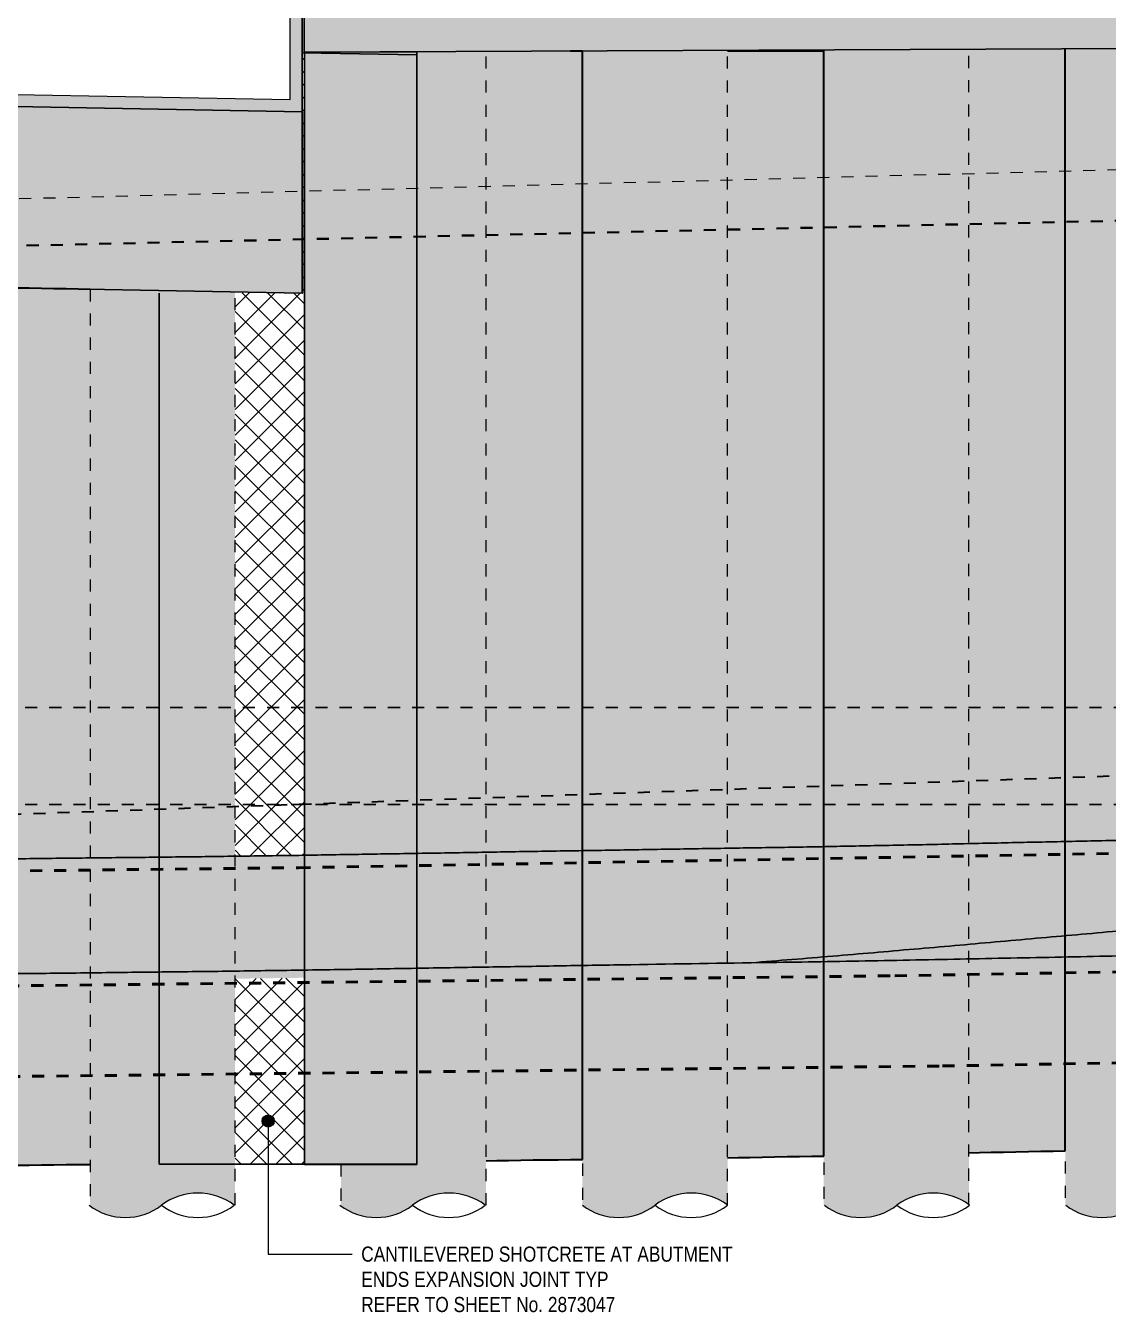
# Model space of a CAD drawing. Header units: metres. Extents: x 0.7 to 65.6, y 3.4 to 27.5.
# Drawn here: x 17.49 to 26.44, y 9.87 to 20.51 of the extents above; entities that cross this region are included whole.
import ezdxf

# ---------------------------------------------------------------- set-up
doc = ezdxf.new("R2010")
doc.units = ezdxf.units.M
for name, pattern in [('Dash dot', [0.015875, 0.00635, -0.004763, 0, -0.004763]), ('Hidden-Locality Plan', [0.0046, 0.003, -0.0016]), ('JacobsDash', [0.0045, 0.003, -0.0015])]:
    doc.linetypes.add(name, pattern=pattern)
for name, color, linetype, lineweight in [('A-DETL', 7, 'Continuous', 13), ('A-DETL-GENF', 7, 'Continuous', 9), ('A-GENM', 7, 'Continuous', 35), ('G-ANNO-TEXT', 7, 'Continuous', 9), ('S-BEAM', 7, 'Continuous', 50), ('S-FNDN', 7, 'Continuous', 50)]:
    doc.layers.add(name, color=color, linetype=linetype, lineweight=lineweight)
doc.styles.add('Arial Narrow_2', font='ARIALN.TTF', dxfattribs={"height": 0.125})

# ---------------------------------------------------------------- blocks, each defined once
blk = doc.blocks.new('Top of Pavement - RL A - Top of Pavement - RL A-68818558-DRG 2873024 - SECTION 2')
at = {"layer": 'A-GENM', "lineweight": 25, "true_color": 0xe8e8e8}
h = blk.add_hatch(color=254, dxfattribs=at)
h.paths.add_polyline_path([(-1105.599, 12.694), (-1105.027, 12.703), (-1105.027, 13.652), (-1105.599, 13.644), (-1105.599, 12.993)])
h.paths.add_polyline_path([(-1095.541, 13.085), (-1095.385, 13.089), (-1093.588, 13.138), (-1093.588, 13.888), (-1095.181, 13.844), (-1095.541, 13.836), (-1095.541, 13.089)])
h = blk.add_hatch(color=254, dxfattribs=at)
edge = h.paths.add_edge_path()
edge.add_line((-1105.027, 12.639), (-1105.027, 12.703))
edge.add_line((-1105.027, 12.703), (-1105.599, 12.694))
edge.add_line((-1105.599, 12.694), (-1105.599, 12.637))
edge.add_line((-1105.599, 12.637), (-1105.599, 12.631))
h.paths.add_polyline_path([(-1095.541, 12.83), (-1095.027, 12.842), (-1095.026, 12.849), (-1095.025, 12.849), (-1095.003, 12.859), (-1094.299, 12.877), (-1094.266, 12.877), (-1094.13, 12.882), (-1093.93, 12.886), (-1093.781, 12.888), (-1093.682, 12.889), (-1093.593, 12.887), (-1093.588, 12.887), (-1093.588, 12.924), (-1095.541, 12.874), (-1095.541, 12.83)])
at = {"layer": 'A-GENM', "color": 253, "lineweight": 25, "true_color": 0xa3a3a3}
for points, knots in [([(-1093.588, 13.888), (-1093.597, 13.887), (-1093.688, 13.885), (-1093.862, 13.88), (-1094.109, 13.873), (-1094.356, 13.867), (-1094.603, 13.86), (-1094.85, 13.853), (-1095.179, 13.844), (-1095.509, 13.836), (-1095.838, 13.828), (-1096.085, 13.823), (-1096.332, 13.817), (-1096.579, 13.812), (-1096.826, 13.807), (-1097.156, 13.8), (-1097.568, 13.791), (-1098.062, 13.78), (-1098.473, 13.771), (-1098.803, 13.764), (-1099.05, 13.759), (-1099.297, 13.753), (-1099.544, 13.748), (-1099.791, 13.742), (-1100.121, 13.735), (-1100.532, 13.727), (-1100.944, 13.719), (-1101.274, 13.714), (-1101.521, 13.71), (-1101.768, 13.706), (-1102.015, 13.702), (-1102.262, 13.698), (-1102.592, 13.692), (-1103.003, 13.686), (-1103.415, 13.679), (-1103.745, 13.673), (-1103.992, 13.669), (-1104.239, 13.665), (-1104.486, 13.661), (-1104.733, 13.657), (-1105.063, 13.651), (-1105.392, 13.647), (-1105.722, 13.642), (-1105.969, 13.639), (-1106.216, 13.636), (-1106.463, 13.633), (-1106.71, 13.631), (-1107.04, 13.627), (-1107.452, 13.622), (-1107.946, 13.617), (-1108.358, 13.612), (-1108.687, 13.609), (-1108.934, 13.606), (-1109.181, 13.603), (-1109.428, 13.6), (-1109.676, 13.597), (-1109.923, 13.594), (-1110.17, 13.592), (-1110.417, 13.589), (-1110.664, 13.587), (-1110.911, 13.586), (-1111.158, 13.584), (-1111.406, 13.583), (-1111.653, 13.582), (-1111.9, 13.581), (-1112.147, 13.579), (-1112.476, 13.577), (-1112.888, 13.574), (-1113.3, 13.571), (-1113.63, 13.568), (-1113.877, 13.566), (-1114.124, 13.564), (-1114.371, 13.561), (-1114.618, 13.559), (-1114.865, 13.557), (-1115.112, 13.555), (-1115.442, 13.553), (-1115.854, 13.55), (-1116.266, 13.548), (-1116.595, 13.547), (-1116.842, 13.546), (-1117.09, 13.545), (-1117.419, 13.544), (-1117.831, 13.542), (-1118.325, 13.54), (-1118.819, 13.537), (-1119.314, 13.535), (-1119.808, 13.533), (-1120.215, 13.531), (-1120.458, 13.531), (-1120.535, 13.53)], [0.2889324, 0.2889324, 0.2889324, 0.2889324, 0.2891156, 0.2908163, 0.292517, 0.2942177, 0.2959184, 0.297619, 0.2993197, 0.3027211, 0.3044218, 0.3061224, 0.3078231, 0.3095238, 0.3112245, 0.3129252, 0.3163265, 0.3197279, 0.3231293, 0.3248299, 0.3265306, 0.3282313, 0.329932, 0.3316327, 0.3333333, 0.3367347, 0.3401361, 0.3418367, 0.3435374, 0.3452381, 0.3469388, 0.3486395, 0.3503401, 0.3537415, 0.3571429, 0.3588435, 0.3605442, 0.3622449, 0.3639456, 0.3656463, 0.3673469, 0.3707483, 0.372449, 0.3741497, 0.3758503, 0.377551, 0.3792517, 0.3809524, 0.3843537, 0.3877551, 0.3911565, 0.3928571, 0.3945578, 0.3962585, 0.3979592, 0.3996599, 0.4013605, 0.4030612, 0.4047619, 0.4064626, 0.4081633, 0.4098639, 0.4115646, 0.4132653, 0.414966, 0.4166667, 0.4183673, 0.4217687, 0.4251701, 0.4268707, 0.4285714, 0.4302721, 0.4319728, 0.4336735, 0.4353741, 0.4370748, 0.4387755, 0.4421769, 0.4455782, 0.4472789, 0.4489796, 0.4506803, 0.452381, 0.4557823, 0.4591837, 0.462585, 0.4659864, 0.4693878, 0.4727891, 0.474392, 0.474392, 0.474392, 0.474392]), ([(-1108.158, 12.664), (-1107.969, 12.667), (-1107.684, 12.67), (-1107.305, 12.674), (-1107.02, 12.677), (-1106.736, 12.68), (-1106.452, 12.684), (-1106.167, 12.687), (-1105.788, 12.691), (-1105.409, 12.697), (-1105.029, 12.702), (-1104.84, 12.705), (-1104.745, 12.707)], [0.92857143, 0.92857143, 0.92857143, 0.92857143, 0.93452381, 0.9375, 0.94047619, 0.94345238, 0.94642857, 0.94940476, 0.95238095, 0.95833333, 0.96130952, 0.96428571, 0.96428571, 0.96428571, 0.96428571]), ([(-1104.745, 12.707), (-1104.65, 12.708), (-1104.46, 12.711), (-1104.176, 12.716), (-1103.892, 12.721), (-1103.607, 12.726), (-1103.323, 12.73), (-1102.943, 12.737), (-1102.28, 12.748), (-1101.711, 12.757), (-1101.332, 12.763)], [0.96428571, 0.96428571, 0.96428571, 0.96428571, 0.9672619, 0.9702381, 0.97321429, 0.97619048, 0.97916667, 0.98214286, 0.98809524, 1, 1, 1, 1])]:
    blk.add_open_spline(points, degree=3, knots=knots, dxfattribs=at)
for points in [[(-1099.649, 12.905), (-1099.537, 12.915), (-1099.313, 12.935), (-1098.976, 12.965), (-1098.64, 12.995), (-1098.416, 13.015), (-1098.304, 13.025)], [(-1100.322, 12.846), (-1100.21, 12.856), (-1100.098, 12.866), (-1099.985, 12.876)], [(-1099.985, 12.876), (-1099.873, 12.885), (-1099.761, 12.895), (-1099.649, 12.905)], [(-1101.332, 12.763), (-1101.219, 12.772), (-1101.107, 12.781), (-1100.995, 12.79)], [(-1100.913, 12.769), (-1101.052, 12.767), (-1101.192, 12.765), (-1101.332, 12.763)], [(-1100.995, 12.79), (-1100.883, 12.799), (-1100.771, 12.808), (-1100.658, 12.818)], [(-1100.494, 12.776), (-1100.634, 12.774), (-1100.773, 12.771), (-1100.913, 12.769)], [(-1100.658, 12.818), (-1100.546, 12.827), (-1100.434, 12.837), (-1100.322, 12.846)], [(-1100.075, 12.784), (-1100.215, 12.781), (-1100.355, 12.779), (-1100.494, 12.776)], [(-1099.657, 12.792), (-1099.796, 12.789), (-1099.936, 12.787), (-1100.075, 12.784)], [(-1099.238, 12.801), (-1099.378, 12.798), (-1099.517, 12.795), (-1099.657, 12.792)], [(-1097.982, 12.826), (-1098.122, 12.823), (-1098.401, 12.817), (-1098.82, 12.809), (-1099.099, 12.803), (-1099.238, 12.801)]]:
    blk.add_open_spline(points, degree=3, dxfattribs=at)
blk = doc.blocks.new('T2DPAA-T2D-C3S-RS-M3D-100334_rvt-1-DRG 2873024 - SECTION 2')
at = {"layer": 'A-GENM', "color": 253, "lineweight": 25, "true_color": 0xa3a3a3}
blk.add_blockref('Top of Pavement - RL A - Top of Pavement - RL A-68818558-DRG 2873024 - SECTION 2', (0, 0), dxfattribs=at)
blk = doc.blocks.new('01_SFO_FRP_Pile_CastInPlace_CS_BR08 - CAST-IN-PLACE PILE - 1200-8642320-DRG 2873024 - SECTION 2')
at = {"layer": 'S-FNDN', "linetype": 'JacobsDash', "lineweight": 18, "true_color": 0xc0c0c0}
for points in [[(-1106.543, 10.659), (-1106.471, 10.659), (-1106.401, 10.669), (-1106.353, 10.683), (-1106.353, 18.324), (-1106.798, 18.332), (-1106.798, 10.752), (-1106.747, 10.719), (-1106.682, 10.689), (-1106.614, 10.669), (-1106.55, 10.66)], [(-1106.353, 10.683), (-1106.332, 10.689), (-1106.267, 10.719), (-1106.147, 10.797), (-1106.082, 10.827), (-1106.014, 10.847), (-1105.943, 10.857), (-1105.871, 10.857), (-1105.801, 10.847), (-1105.732, 10.827), (-1105.667, 10.797), (-1105.607, 10.758), (-1105.599, 10.758), (-1105.599, 18.31), (-1106.353, 18.324), (-1106.353, 10.689)]]:
    blk.add_hatch(color=9, dxfattribs=at).paths.add_polyline_path(points)
at = {"layer": 'S-FNDN', "linetype": 'JacobsDash', "lineweight": 18}
for p, q in [((-1106.798, 18.332), (-1106.798, 10.752)), ((-1105.598, 10.758), (-1105.598, 18.31))]:
    blk.add_line(p, q, dxfattribs=at)
blk = doc.blocks.new('20_SFR_WSC_ShotcreteWall_ArchFlatBack_Datum - ArchWall_PileSize_1200-8656876-DRG 2873024 - SECTION 2')
at = {"layer": 'A-GENM', "true_color": 0x9ab29e}
blk.add_hatch(color=253, dxfattribs=at).paths.add_polyline_path([(-1107.498, 11.087), (-1106.798, 11.096), (-1106.798, 18.331), (-1107.498, 18.344), (-1107.498, 11.088)])
at = {"layer": 'A-GENM', "color": 252, "true_color": 0x888888, "flags": 128}
for points in [[(-1106.798, 18.331), (-1106.896, 18.333), (-1106.996, 18.335), (-1107.097, 18.337), (-1107.199, 18.338), (-1107.301, 18.34), (-1107.401, 18.342), (-1107.498, 18.344)], [(-1107.498, 11.087), (-1107.401, 11.088), (-1107.301, 11.09), (-1107.199, 11.091), (-1107.097, 11.092), (-1106.996, 11.094), (-1106.896, 11.095), (-1106.798, 11.096)]]:
    blk.add_lwpolyline(points, dxfattribs=at)
blk = doc.blocks.new('01_SFO_FRP_Pile_CastInPlace_CS_BR08 - CAST-IN-PLACE PILE - 1200-8642364-DRG 2873024 - SECTION 2')
at = {"layer": 'S-FNDN', "linetype": 'JacobsDash', "lineweight": 18, "true_color": 0xc0c0c0}
for points in [[(-1104.468, 10.659), (-1104.396, 10.659), (-1104.326, 10.669), (-1104.257, 10.689), (-1104.192, 10.719), (-1104.072, 10.797), (-1104.007, 10.827), (-1103.939, 10.847), (-1103.868, 10.857), (-1103.796, 10.857), (-1103.726, 10.847), (-1103.657, 10.827), (-1103.591, 10.796), (-1103.544, 10.766), (-1103.544, 20.298), (-1104.435, 20.294), (-1104.098, 20.294), (-1104.098, 11.095), (-1104.724, 11.095), (-1104.724, 10.753), (-1104.672, 10.719), (-1104.607, 10.689), (-1104.535, 10.669), (-1104.469, 10.659)], [(-1103.526, 10.758), (-1103.524, 10.758), (-1103.524, 20.298), (-1103.544, 20.298), (-1103.544, 10.766), (-1103.532, 10.758), (-1103.528, 10.758)]]:
    blk.add_hatch(color=9, dxfattribs=at).paths.add_polyline_path(points)
at = {"layer": 'S-FNDN', "linetype": 'JacobsDash', "lineweight": 18}
for p, q in [((-1103.524, 10.758), (-1103.524, 20.298)), ((-1104.724, 11.095), (-1104.724, 10.753))]:
    blk.add_line(p, q, dxfattribs=at)
blk = doc.blocks.new('01_SFO_FRP_Pile_CastInPlace_CS_BR08 - CAST-IN-PLACE PILE - 1200-8661263-DRG 2873024 - SECTION 2')
at = {"layer": 'S-FNDN', "linetype": 'JacobsDash', "lineweight": 18, "true_color": 0xc0c0c0}
for points in [[(-1102.4, 10.659), (-1102.391, 10.659), (-1102.321, 10.669), (-1102.252, 10.689), (-1102.187, 10.719), (-1102.067, 10.797), (-1102.002, 10.827), (-1101.934, 10.847), (-1101.863, 10.857), (-1101.79, 10.857), (-1101.721, 10.847), (-1101.652, 10.827), (-1101.587, 10.797), (-1101.548, 10.772), (-1101.548, 20.307), (-1102.728, 20.301), (-1102.727, 10.758), (-1102.667, 10.719), (-1102.602, 10.689), (-1102.534, 10.669), (-1102.463, 10.659), (-1102.439, 10.659)], [(-1101.528, 10.759), (-1101.528, 20.307), (-1101.548, 20.307), (-1101.548, 10.772), (-1101.53, 10.76)]]:
    blk.add_hatch(color=9, dxfattribs=at).paths.add_polyline_path(points)
at = {"layer": 'S-FNDN', "linetype": 'JacobsDash', "lineweight": 18}
for p, q in [((-1102.728, 20.302), (-1102.728, 10.758)), ((-1101.528, 10.758), (-1101.528, 20.307))]:
    blk.add_line(p, q, dxfattribs=at)
blk = doc.blocks.new('01_SFO_FRP_Pile_CastInPlace_CS_BR08 - CAST-IN-PLACE PILE - 1200-8642427-DRG 2873024 - SECTION 2')
at = {"layer": 'S-FNDN', "linetype": 'JacobsDash', "lineweight": 18, "true_color": 0xc0c0c0}
for points in [[(-1100.391, 10.659), (-1100.321, 10.669), (-1100.252, 10.689), (-1100.187, 10.719), (-1100.067, 10.797), (-1100.002, 10.827), (-1099.934, 10.847), (-1099.863, 10.857), (-1099.791, 10.857), (-1099.721, 10.847), (-1099.652, 10.827), (-1099.587, 10.797), (-1099.552, 10.774), (-1099.552, 20.315), (-1100.732, 20.31), (-1100.732, 10.758), (-1100.727, 10.758), (-1100.667, 10.719), (-1100.601, 10.689), (-1100.534, 10.669), (-1100.463, 10.659), (-1100.404, 10.659)], [(-1099.532, 10.761), (-1099.532, 20.316), (-1099.552, 20.315), (-1099.552, 10.774), (-1099.534, 10.763)]]:
    blk.add_hatch(color=9, dxfattribs=at).paths.add_polyline_path(points)
at = {"layer": 'S-FNDN', "linetype": 'JacobsDash', "lineweight": 18}
for p, q in [((-1100.732, 20.31), (-1100.732, 10.758)), ((-1099.532, 10.761), (-1099.532, 20.316))]:
    blk.add_line(p, q, dxfattribs=at)
blk = doc.blocks.new('01_SFO_FRP_Pile_CastInPlace_CS_BR08 - CAST-IN-PLACE PILE - 1200-8642486-DRG 2873024 - SECTION 2')
at = {"layer": 'S-FNDN', "linetype": 'JacobsDash', "lineweight": 18, "true_color": 0xc0c0c0}
for points in [[(-1098.468, 10.659), (-1098.396, 10.659), (-1098.326, 10.669), (-1098.257, 10.689), (-1098.192, 10.719), (-1098.072, 10.797), (-1098.007, 10.827), (-1097.939, 10.847), (-1097.868, 10.857), (-1097.796, 10.857), (-1097.726, 10.847), (-1097.657, 10.827), (-1097.592, 10.797), (-1097.556, 10.774), (-1097.557, 20.324), (-1098.736, 20.319), (-1098.736, 10.758), (-1098.732, 10.758), (-1098.672, 10.719), (-1098.606, 10.689), (-1098.539, 10.669), (-1098.482, 10.661)], [(-1097.537, 10.761), (-1097.537, 20.324), (-1097.556, 20.324), (-1097.556, 10.774), (-1097.538, 10.762)]]:
    blk.add_hatch(color=9, dxfattribs=at).paths.add_polyline_path(points)
at = {"layer": 'S-FNDN', "linetype": 'JacobsDash', "lineweight": 18}
for p, q in [((-1097.536, 10.761), (-1097.536, 20.324)), ((-1098.736, 20.319), (-1098.736, 10.758))]:
    blk.add_line(p, q, dxfattribs=at)
blk = doc.blocks.new('20_SFR_WSC_ShotcreteWall_ArchFlatBack_Datum - ArchWall_PileSize_1200-8656932-DRG 2873024 - SECTION 2')
at = {"layer": 'A-GENM', "true_color": 0x9ab29e}
for points in [[(-1103.524, 11.126), (-1102.728, 11.137), (-1102.728, 20.301), (-1102.887, 20.301), (-1103.524, 20.298), (-1103.524, 11.128)], [(-1102.728, 11.137), (-1102.728, 11.137), (-1102.728, 11.57)]]:
    blk.add_hatch(color=253, dxfattribs=at).paths.add_polyline_path(points)
at = {"layer": 'A-GENM', "color": 252, "true_color": 0x888888}
blk.add_line((-1102.728, 11.137), (-1102.728, 20.301), dxfattribs=at)
at = {"layer": 'A-GENM', "color": 252, "true_color": 0x888888, "flags": 128}
for points in [[(-1102.728, 20.301), (-1102.78, 20.301), (-1102.825, 20.301)], [(-1103.524, 11.126), (-1103.436, 11.128), (-1103.338, 11.129), (-1103.237, 11.13), (-1103.135, 11.132), (-1103.031, 11.133), (-1102.928, 11.134), (-1102.827, 11.136), (-1102.728, 11.137)]]:
    blk.add_lwpolyline(points, dxfattribs=at)
blk = doc.blocks.new('20_SFR_WSC_ShotcreteWall_ArchFlatBack_Datum - ArchWall_PileSize_1200-8657040-DRG 2873024 - SECTION 2')
at = {"layer": 'A-GENM', "true_color": 0x9ab29e}
for points in [[(-1101.528, 11.15), (-1100.732, 11.165), (-1100.732, 20.301), (-1101.528, 20.302), (-1101.528, 11.152)], [(-1100.732, 11.165), (-1100.732, 11.165), (-1100.732, 20.301), (-1100.732, 20.301), (-1100.732, 11.57)]]:
    blk.add_hatch(color=253, dxfattribs=at).paths.add_polyline_path(points)
at = {"layer": 'A-GENM', "color": 252, "true_color": 0x888888}
for q in [(-1100.732, 20.301), (-1100.732, 11.165)]:
    blk.add_line((-1100.732, 11.165), q, dxfattribs=at)
at = {"layer": 'A-GENM', "color": 252, "true_color": 0x888888, "flags": 128}
for points in [[(-1100.732, 20.301), (-1100.785, 20.301), (-1100.838, 20.301), (-1100.892, 20.301), (-1100.946, 20.301), (-1101.001, 20.301), (-1101.056, 20.301), (-1101.112, 20.302), (-1101.167, 20.302), (-1101.221, 20.302), (-1101.276, 20.302), (-1101.329, 20.302), (-1101.382, 20.302), (-1101.434, 20.302), (-1101.485, 20.302), (-1101.528, 20.302)], [(-1101.528, 11.15), (-1101.441, 11.152), (-1101.343, 11.154), (-1101.242, 11.156), (-1101.139, 11.158), (-1101.036, 11.16), (-1100.933, 11.162), (-1100.831, 11.163), (-1100.732, 11.165)]]:
    blk.add_lwpolyline(points, dxfattribs=at)
at = {"layer": 'A-GENM', "color": 252, "true_color": 0x888888}
blk.add_ellipse((-1100.133, 20.3), major_axis=(-0.6, 0.001), ratio=0.000098, start_param=0.016852, end_param=0.043705, dxfattribs=at)
blk = doc.blocks.new('20_SFR_WSC_ShotcreteWall_ArchFlatBack_Datum - ArchWall_PileSize_1200-8657131-DRG 2873024 - SECTION 2')
at = {"layer": 'A-GENM', "true_color": 0x9ab29e}
for points in [[(-1099.532, 11.192), (-1098.737, 11.209), (-1098.737, 20.319), (-1099.532, 20.316), (-1099.532, 11.193)], [(-1098.737, 11.209), (-1098.736, 11.209), (-1098.736, 20.319), (-1098.737, 20.319), (-1098.737, 11.57)]]:
    blk.add_hatch(color=253, dxfattribs=at).paths.add_polyline_path(points)
at = {"layer": 'A-GENM', "color": 252, "true_color": 0x888888}
for q in [(-1098.737, 20.319), (-1098.737, 11.209)]:
    blk.add_line((-1098.737, 11.209), q, dxfattribs=at)
at = {"layer": 'A-GENM', "color": 252, "true_color": 0x888888, "flags": 128}
blk.add_lwpolyline([(-1099.532, 11.192), (-1099.445, 11.193), (-1099.347, 11.196), (-1099.246, 11.198), (-1099.143, 11.2), (-1099.04, 11.202), (-1098.937, 11.204), (-1098.836, 11.206), (-1098.737, 11.209)], dxfattribs=at)
blk = doc.blocks.new('CS_DET_Pile-Column_BreakLine - Tubular BreakLine-5442962-DRG 2873024 - SECTION 2')
at = {"layer": 'A-DETL-GENF', "lineweight": 18}
for centre, start, end in [((-1117.272, 10.361), 52.9573, 127.0427), ((-1117.872, 11.155), 232.9573, 307.0427), ((-1117.272, 11.155), 232.9573, 307.0427)]:
    blk.add_arc(centre, 0.498, start, end, dxfattribs=at)

msp = doc.modelspace()

# ---------------------------------------------------------------- hatches: boundary and pattern name
at = {"layer": 'A-DETL-GENF', "true_color": 0xafc8af}
h = msp.add_hatch(dxfattribs=at)
h.set_pattern_fill('FP_24', color=9, style=0, pattern_type=2)
h.set_pattern_definition([(45, (4.25002, 10.849), (-0.106066, 0.106066), []), (135, (4.25002, 10.849), (-0.106066, -0.106066), [])])
h.paths.add_polyline_path([(19.2253, 11.098), (19.7973, 11.098), (19.7973, 12.6392), (19.5132, 12.6348), (19.2253, 12.631), (19.2253, 11.5705)])
h.paths.add_polyline_path([(19.2253, 13.6442), (19.7973, 13.652), (19.7973, 20.2872), (19.7805, 20.2875), (19.7799, 18.3), (19.5774, 18.3037), (19.2253, 18.3026), (19.2253, 13.6527)])
at = {"layer": 'A-GENM', "lineweight": 5, "true_color": 0xe1e1e1}
msp.add_hatch(color=254, dxfattribs=at).paths.add_polyline_path([(20.7265, 11.095), (20.7265, 20.2942), (20.2609, 20.2935), (19.7973, 20.2914), (19.7973, 11.095)])
at = {"layer": 'G-ANNO-TEXT'}
h = msp.add_hatch(color=256, dxfattribs=at)
edge = h.paths.add_edge_path()
edge.add_arc((19.4983, 11.4545), 0.05, 0, 360)
at = {"layer": 'S-BEAM', "lineweight": 5, "true_color": 0xc0c0c0}
h = msp.add_hatch(color=9, dxfattribs=at)
h.paths.add_polyline_path([(19.7805, 19.8003), (19.7804, 21.596), (19.5519, 21.596), (19.5519, 21.5936), (19.6814, 21.5913), (19.6814, 19.9021), (8.0037, 20.1153), (8.0037, 20.0154), (19.78, 19.8003)])
h.paths.add_polyline_path([(18.7913, 21.6075), (17.4939, 21.6398), (17.4939, 21.7324), (8.0037, 21.9057), (8.0037, 21.8045), (17.8651, 21.6244)])
for points in [[(19.7965, 20.2914), (29.8325, 20.3354), (29.818, 21.5354), (19.7965, 21.4915), (19.7965, 20.6406)], [(19.781, 18.3), (19.781, 19.8003), (8.0037, 20.0154), (8.0037, 18.5151), (19.7805, 18.3)]]:
    msp.add_hatch(color=9, dxfattribs=at).paths.add_polyline_path(points)

# ---------------------------------------------------------------- linework, layer by layer
at = {"layer": 'A-DETL', "lineweight": 9}
for p, q in [((19.6814, 19.9021), (19.6814, 21.5913)), ((8.0055, 20.1153), (19.6814, 19.9021))]:
    msp.add_line(p, q, dxfattribs=at)
at = {"layer": 'A-DETL'}
msp.add_line((19.7803, 18.3044), (19.7803, 20.2875), dxfattribs=at)
at = {"layer": 'A-DETL', "color": 8, "lineweight": 25, "true_color": 0x808080}
for p, q in [((19.7803, 20.2875), (20.7265, 20.2697)), ((20.7265, 20.2697), (20.7265, 11.098)), ((18.5982, 11.098), (18.5982, 18.3006)), ((20.7265, 11.098), (18.5982, 11.098))]:
    msp.add_line(p, q, dxfattribs=at)
at = {"layer": 'A-DETL', "linetype": 'JacobsDash', "lineweight": 18}
msp.add_line((13.2412, 18.9704), (31.2362, 19.4465), dxfattribs=at)
at = {"layer": 'A-DETL', "color": 3, "linetype": 'Hidden-Locality Plan', "lineweight": 40, "true_color": 0x00ff00}
msp.add_line((4.5048, 18.3978), (31.2362, 19.0058), dxfattribs=at)
at = {"layer": 'A-DETL', "color": 17, "linetype": 'Dash dot', "lineweight": 25, "true_color": 0x804040}
msp.add_line((4.2888, 14.8723), (31.2362, 14.8723), dxfattribs=at)
at = {"layer": 'A-DETL', "color": 150, "linetype": 'JacobsDash', "lineweight": 35, "true_color": 0x0080ff}
msp.add_line((13.3594, 13.8507), (31.2362, 14.475), dxfattribs=at)
at = {"layer": 'A-DETL', "color": 53, "linetype": 'Dash dot', "lineweight": 25, "true_color": 0xc8c33c}
msp.add_line((4.2888, 14.0713), (31.2362, 14.0713), dxfattribs=at)
at = {"layer": 'A-DETL', "linetype": 'JacobsDash', "lineweight": 50}
for p, q in [((19.7481, 13.549), (31.2362, 13.7495)), ((14.1295, 13.485), (19.7481, 13.549)), ((24.6785, 12.6551), (31.2362, 12.7695)), ((14.1403, 12.5351), (24.6785, 12.6551)), ((25.0737, 11.9095), (30.0363, 11.9961)), ((14.1473, 11.7851), (25.0737, 11.9095))]:
    msp.add_line(p, q, dxfattribs=at)
at = {"layer": 'A-GENM', "color": 252, "lineweight": 25, "true_color": 0x888888}
for p, q in [((19.7973, 20.2915), (19.7973, 11.095)), ((20.7265, 20.2942), (20.2609, 20.2935)), ((20.7265, 11.095), (20.7265, 20.2942)), ((19.7973, 11.095), (20.7265, 11.095))]:
    msp.add_line(p, q, dxfattribs=at)
at = {"layer": 'G-ANNO-TEXT'}
for p, q in [((19.4983, 11.4545), (19.4983, 10.3538)), ((19.4983, 10.3538), (20.1926, 10.3538))]:
    msp.add_line(p, q, dxfattribs=at)
msp.add_circle((19.4983, 11.4545), 0.05, dxfattribs=at)
at = {"layer": 'S-BEAM', "lineweight": 25}
for p, q in [((19.7805, 19.8003), (19.7805, 21.596)), ((19.7965, 21.4915), (19.7965, 20.2914)), ((19.7965, 20.2914), (29.8325, 20.3354)), ((8.0037, 20.0154), (19.78, 19.8003)), ((19.78, 19.8003), (19.781, 19.8003)), ((19.781, 19.8003), (19.781, 18.3)), ((19.78, 18.3), (8.0037, 18.5151)), ((19.78, 18.3), (19.7788, 18.3001)), ((19.781, 18.3), (19.78, 18.3))]:
    msp.add_line(p, q, dxfattribs=at)

# ---------------------------------------------------------------- block references
at = {"lineweight": 5}
msp.add_blockref('T2DPAA-T2D-C3S-RS-M3D-100334_rvt-1-DRG 2873024 - SECTION 2', (1124.824, 0), dxfattribs=at)
at = {"layer": 'A-DETL-GENF'}
for p in [(1136.189, 0), (1138.264, 0), (1140.269, 0), (1142.269, 0), (1144.264, 0)]:
    msp.add_blockref('CS_DET_Pile-Column_BreakLine - Tubular BreakLine-5442962-DRG 2873024 - SECTION 2', p, dxfattribs=at)
at = {"layer": 'A-GENM', "color": 252, "true_color": 0x888888}
for name in ['20_SFR_WSC_ShotcreteWall_ArchFlatBack_Datum - ArchWall_PileSize_1200-8656932-DRG 2873024 - SECTION 2', '20_SFR_WSC_ShotcreteWall_ArchFlatBack_Datum - ArchWall_PileSize_1200-8657040-DRG 2873024 - SECTION 2', '20_SFR_WSC_ShotcreteWall_ArchFlatBack_Datum - ArchWall_PileSize_1200-8657131-DRG 2873024 - SECTION 2', '20_SFR_WSC_ShotcreteWall_ArchFlatBack_Datum - ArchWall_PileSize_1200-8656876-DRG 2873024 - SECTION 2']:
    msp.add_blockref(name, (1124.824, 0), dxfattribs=at)
at = {"layer": 'S-FNDN', "linetype": 'JacobsDash', "lineweight": 18}
for name in ['01_SFO_FRP_Pile_CastInPlace_CS_BR08 - CAST-IN-PLACE PILE - 1200-8642486-DRG 2873024 - SECTION 2', '01_SFO_FRP_Pile_CastInPlace_CS_BR08 - CAST-IN-PLACE PILE - 1200-8642364-DRG 2873024 - SECTION 2', '01_SFO_FRP_Pile_CastInPlace_CS_BR08 - CAST-IN-PLACE PILE - 1200-8661263-DRG 2873024 - SECTION 2', '01_SFO_FRP_Pile_CastInPlace_CS_BR08 - CAST-IN-PLACE PILE - 1200-8642427-DRG 2873024 - SECTION 2', '01_SFO_FRP_Pile_CastInPlace_CS_BR08 - CAST-IN-PLACE PILE - 1200-8642320-DRG 2873024 - SECTION 2']:
    msp.add_blockref(name, (1124.824, 0), dxfattribs=at)

# ---------------------------------------------------------------- texts
at = {"layer": 'G-ANNO-TEXT', "char_height": 0.125, "attachment_point": 1, "style": 'Arial Narrow_2', "bg_fill": 3, "box_fill_scale": 1, "bg_fill_color": 256, "bg_fill_true_color": 13158600, "bg_fill_transparency": 0}
for s, insert in [('CANTILEVERED SHOTCRETE AT ABUTMENT ', (20.2676, 10.4163)), ('ENDS EXPANSION JOINT TYP', (20.2676, 10.208)), ('REFER TO SHEET No. 2873047', (20.2676, 9.9996))]:
    msp.add_mtext(s, dxfattribs=dict(at, insert=insert))

doc.saveas('drawing.dxf')
